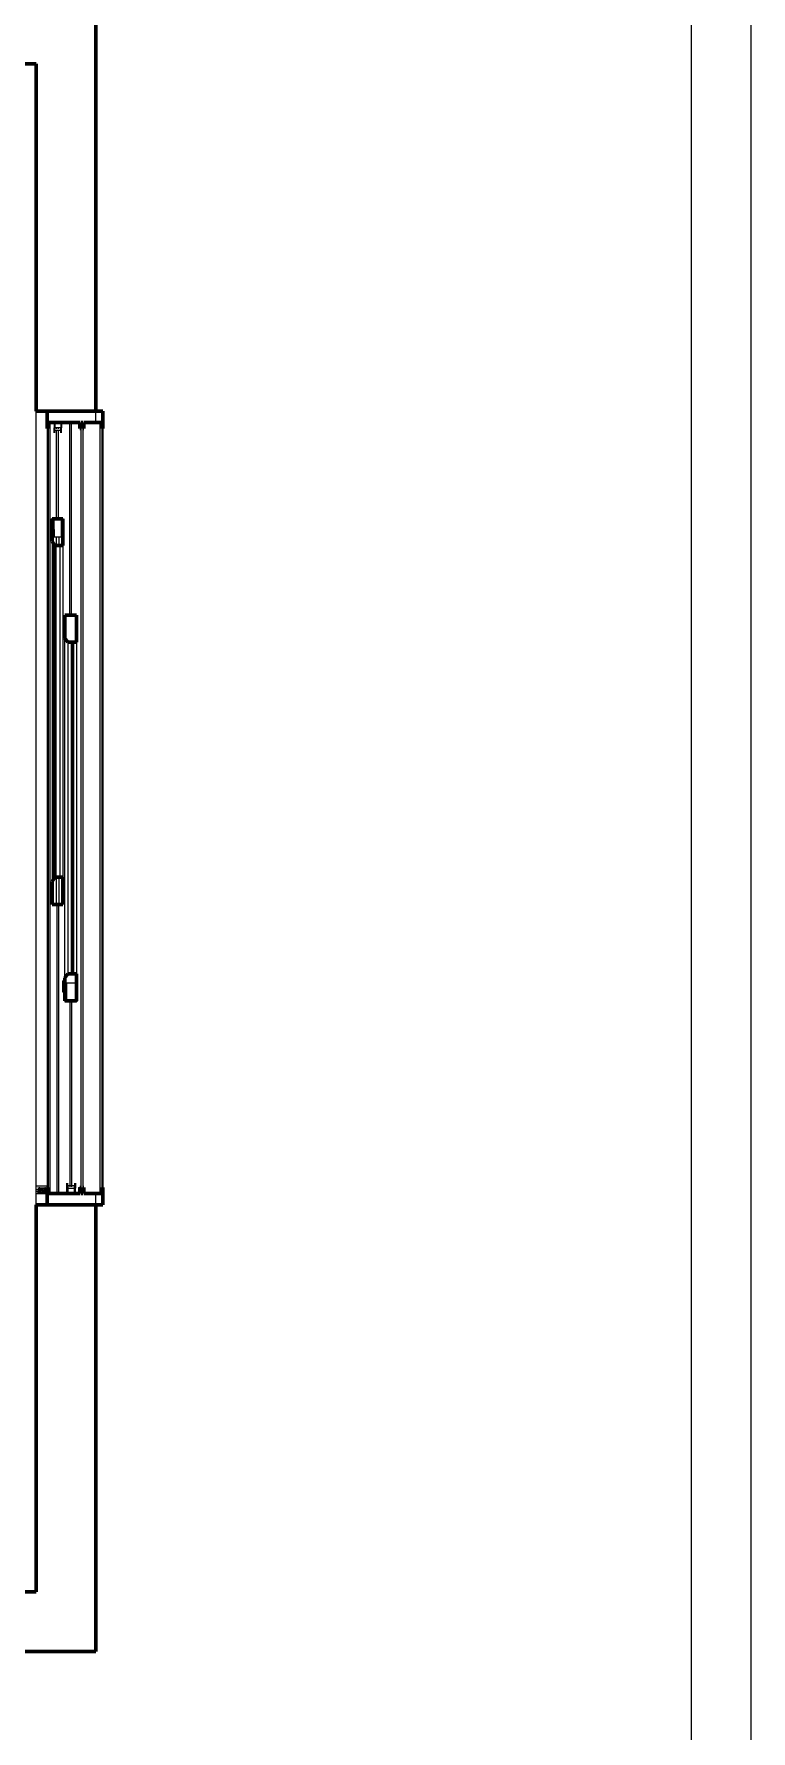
# Model space of a CAD drawing. Header units: metres. Extents: x 54.3 to 102.1, y 17 to 45.8.
# Drawn here: x 63.766 to 65.571, y 25.154 to 29.43 of the extents above; entities that cross this region are included whole.
import ezdxf

# ---------------------------------------------------------------- set-up
doc = ezdxf.new("R2010")
doc.units = ezdxf.units.M
doc.layers.add('A-WALL', color=6, linetype='Continuous', lineweight=60)

msp = doc.modelspace()

# ---------------------------------------------------------------- linework, layer by layer
for p, q in [((65.5712, 17.0048), (65.5712, 45.7568)), ((65.4212, 19.3548), (65.4212, 45.6068)), ((63.7712, 26.5274), (63.7712, 28.4798)), ((63.9212, 28.4793), (63.9212, 28.4798)), ((63.9212, 28.4508), (63.9212, 28.4793)), ((63.7989, 28.4358), (63.7989, 26.5274)), ((63.8015, 28.4358), (63.8015, 26.5239)), ((63.8064, 28.1866), (63.8064, 28.4508)), ((63.8164, 28.4508), (63.8164, 28.4379)), ((63.8164, 28.4379), (63.8184, 28.4379)), ((63.8164, 28.4251), (63.8164, 28.4379)), ((63.8184, 28.4508), (63.8184, 28.4379)), ((63.8226, 28.4379), (63.8184, 28.4379)), ((63.8184, 28.4316), (63.8184, 28.4379)), ((63.8226, 28.4375), (63.8226, 28.4379)), ((63.8272, 28.4379), (63.8226, 28.4379)), ((63.8226, 28.4352), (63.8226, 28.4369)), ((63.8226, 28.4316), (63.8226, 28.4321)), ((63.8272, 28.4375), (63.8272, 28.4379)), ((63.833, 28.4379), (63.8272, 28.4379)), ((63.8272, 28.4352), (63.8272, 28.4369)), ((63.8272, 28.4316), (63.8272, 28.4321)), ((63.833, 28.4508), (63.833, 28.4379)), ((63.833, 28.4379), (63.835, 28.4379)), ((63.833, 28.4316), (63.833, 28.4379)), ((63.835, 28.4508), (63.835, 28.4379)), ((63.835, 28.4251), (63.835, 28.4379)), ((63.8558, 27.9653), (63.8557, 28.4508)), ((63.8603, 27.9653), (63.8602, 28.4508)), ((63.8834, 28.4358), (63.8834, 26.5239)), ((63.8883, 28.4358), (63.8883, 26.5239)), ((63.9313, 28.4508), (63.9313, 26.5088)), ((63.9363, 28.4358), (63.9363, 26.5239)), ((63.9389, 28.4358), (63.9389, 26.5239)), ((63.8184, 28.4316), (63.8226, 28.4316)), ((63.8184, 28.4251), (63.8184, 28.4316)), ((63.8226, 28.2102), (63.8226, 28.4316)), ((63.8226, 28.4316), (63.8272, 28.4316)), ((63.8272, 28.2102), (63.8272, 28.4316)), ((63.8272, 28.4316), (63.833, 28.4316)), ((63.833, 28.4251), (63.833, 28.4316)), ((63.8114, 28.1866), (63.8064, 28.1866)), ((63.8064, 28.1577), (63.8064, 28.1866)), ((63.8114, 28.208), (63.8114, 28.2102)), ((63.8114, 28.2102), (63.8226, 28.2102)), ((63.8164, 28.1937), (63.8114, 28.1937)), ((63.8114, 28.1817), (63.8164, 28.1817)), ((63.8164, 28.1937), (63.8164, 28.208)), ((63.8164, 28.1817), (63.8164, 28.1937)), ((63.8164, 28.1817), (63.8164, 28.1626)), ((63.8217, 28.208), (63.8217, 28.2079)), ((63.8224, 28.2079), (63.8217, 28.2079)), ((63.8224, 28.208), (63.8224, 28.2079)), ((63.8224, 28.2079), (63.8287, 28.2079)), ((63.8226, 28.2102), (63.8272, 28.2102)), ((63.8272, 28.2102), (63.8386, 28.2102)), ((63.8287, 28.208), (63.8287, 28.2079)), ((63.8287, 28.2079), (63.8294, 28.2079)), ((63.8294, 28.208), (63.8294, 28.2079)), ((63.835, 28.1937), (63.835, 28.208)), ((63.8386, 28.1937), (63.835, 28.1937)), ((63.835, 28.1626), (63.835, 28.1937)), ((63.8386, 28.208), (63.8386, 28.2102)), ((63.8064, 26.5088), (63.8064, 28.1577)), ((63.8114, 28.1577), (63.8064, 28.1577)), ((63.8114, 28.1626), (63.8164, 28.1626)), ((63.8114, 28.1508), (63.8114, 27.295)), ((63.8164, 28.1626), (63.8216, 28.1626)), ((63.8216, 28.1626), (63.8216, 28.1407)), ((63.8216, 28.1626), (63.8284, 28.1626)), ((63.8284, 28.1626), (63.8284, 28.1407)), ((63.8284, 28.1626), (63.835, 28.1626)), ((63.8305, 28.1407), (63.8305, 27.3051)), ((63.8386, 28.1407), (63.8386, 27.3051)), ((63.8723, 27.8974), (63.8723, 27.9653)), ((63.8436, 27.0516), (63.8436, 27.9077)), ((63.8506, 27.8974), (63.8506, 27.0618)), ((63.8724, 27.8974), (63.8724, 27.0618)), ((63.8216, 27.3051), (63.8216, 27.237)), ((63.8284, 27.3051), (63.8284, 27.237)), ((63.8231, 27.237), (63.8231, 26.5088)), ((63.8276, 27.237), (63.8276, 26.5088)), ((63.8436, 27.0446), (63.8386, 27.0446)), ((63.8386, 27.0157), (63.8386, 27.0446)), ((63.8436, 27.0397), (63.8486, 27.0397)), ((63.8486, 27.0397), (63.8699, 27.0397)), ((63.8486, 27.0206), (63.8486, 27.0397)), ((63.8699, 27.0397), (63.8699, 26.9943)), ((63.8436, 27.0157), (63.8386, 27.0157)), ((63.8436, 27.0206), (63.8486, 27.0206)), ((63.8436, 26.9943), (63.8436, 26.9914)), ((63.8436, 26.9914), (63.8558, 26.9914)), ((63.8486, 26.9943), (63.8486, 27.0206)), ((63.8557, 26.9943), (63.8557, 26.9944)), ((63.8557, 26.9944), (63.8568, 26.9944)), ((63.8558, 26.9914), (63.8558, 26.5276)), ((63.8558, 26.9914), (63.8594, 26.9914)), ((63.8568, 26.9943), (63.8568, 26.9944)), ((63.862, 26.9944), (63.8568, 26.9944)), ((63.8594, 26.9914), (63.8603, 26.9914)), ((63.8603, 26.9914), (63.8604, 26.9914)), ((63.8603, 26.9914), (63.8603, 26.5276)), ((63.8736, 26.9914), (63.8604, 26.9914)), ((63.862, 26.9943), (63.862, 26.9944)), ((63.8631, 26.9944), (63.862, 26.9944)), ((63.8631, 26.9943), (63.8631, 26.9944)), ((63.8724, 26.9943), (63.8736, 26.9943)), ((63.8736, 26.9943), (63.8736, 26.9986)), ((63.8736, 26.9943), (63.8736, 26.9914)), ((63.7712, 26.5088), (63.7712, 26.5274)), ((63.7989, 26.5274), (63.7712, 26.5274)), ((63.7712, 26.4798), (63.7712, 26.5088)), ((63.7712, 26.5088), (63.7989, 26.5088)), ((63.7758, 26.522), (63.7758, 26.5107)), ((63.786, 26.522), (63.7758, 26.522)), ((63.7758, 26.5107), (63.786, 26.5107)), ((63.7809, 26.5107), (63.7809, 26.5109)), ((63.786, 26.5107), (63.786, 26.522)), ((63.7975, 26.522), (63.7873, 26.522)), ((63.7873, 26.5107), (63.7873, 26.522)), ((63.7873, 26.5107), (63.7975, 26.5107)), ((63.7975, 26.5107), (63.7975, 26.522)), ((63.7989, 26.5239), (63.7989, 26.5274)), ((63.8216, 26.5088), (63.8231, 26.5088)), ((63.8284, 26.5088), (63.8276, 26.5088)), ((63.8486, 26.5216), (63.8486, 26.5345)), ((63.8486, 26.5088), (63.8486, 26.5216)), ((63.8486, 26.5216), (63.8507, 26.5216)), ((63.8507, 26.5276), (63.8507, 26.5345)), ((63.8558, 26.5276), (63.8507, 26.5276)), ((63.8507, 26.5276), (63.8507, 26.5216)), ((63.8507, 26.5216), (63.8507, 26.5088)), ((63.8507, 26.5216), (63.8678, 26.5216)), ((63.8558, 26.5276), (63.8558, 26.5275)), ((63.8603, 26.5276), (63.8558, 26.5276)), ((63.8558, 26.5271), (63.8558, 26.5266)), ((63.8558, 26.5258), (63.8558, 26.525)), ((63.8603, 26.5276), (63.8603, 26.5275)), ((63.8678, 26.5276), (63.8603, 26.5276)), ((63.8603, 26.5271), (63.8603, 26.5266)), ((63.8603, 26.5258), (63.8603, 26.525)), ((63.8678, 26.5345), (63.8678, 26.5276)), ((63.8678, 26.5216), (63.8678, 26.5276)), ((63.8699, 26.5216), (63.8678, 26.5216)), ((63.8678, 26.5088), (63.8678, 26.5216)), ((63.8699, 26.5345), (63.8699, 26.5216)), ((63.8699, 26.5088), (63.8699, 26.5216)), ((63.8774, 26.5239), (63.8808, 26.5239)), ((63.9212, 26.4798), (63.9212, 26.5088))]:
    msp.add_line(p, q)
at = {"layer": 'A-WALL'}
for p, q in [((63.9212, 30.5945), (63.9212, 28.4798)), ((63.7712, 29.3548), (60.7212, 29.3548)), ((63.7712, 28.4798), (63.7712, 29.3548)), ((63.7712, 28.4798), (63.9212, 28.4798)), ((63.7989, 28.4793), (63.9212, 28.4793)), ((63.7989, 28.4793), (63.7989, 28.4358)), ((63.9212, 28.4793), (63.9389, 28.4793)), ((63.9389, 28.4358), (63.9389, 28.4793)), ((63.7989, 28.4358), (63.8015, 28.4358)), ((63.8028, 28.4358), (63.8015, 28.4358)), ((63.8028, 28.4358), (63.8028, 28.4508)), ((63.8064, 28.4508), (63.8028, 28.4508)), ((63.8164, 28.4508), (63.8064, 28.4508)), ((63.8184, 28.4508), (63.8164, 28.4508)), ((63.8184, 28.4508), (63.833, 28.4508)), ((63.835, 28.4508), (63.833, 28.4508)), ((63.8557, 28.4508), (63.835, 28.4508)), ((63.8602, 28.4508), (63.8557, 28.4508)), ((63.8807, 28.4508), (63.8602, 28.4508)), ((63.8807, 28.4508), (63.8807, 28.4358)), ((63.8834, 28.4358), (63.8807, 28.4358)), ((63.8834, 28.4508), (63.8834, 28.4358)), ((63.8883, 28.4508), (63.8834, 28.4508)), ((63.8883, 28.4508), (63.8883, 28.4358)), ((63.891, 28.4358), (63.8883, 28.4358)), ((63.891, 28.4508), (63.891, 28.4358)), ((63.9212, 28.4508), (63.891, 28.4508)), ((63.9313, 28.4508), (63.9212, 28.4508)), ((63.9363, 28.4508), (63.9313, 28.4508)), ((63.9363, 28.4358), (63.9363, 28.4508)), ((63.9389, 28.4358), (63.9363, 28.4358)), ((63.8114, 28.208), (63.8164, 28.208)), ((63.8114, 28.208), (63.8114, 28.1937)), ((63.8114, 28.1866), (63.8114, 28.1937)), ((63.8114, 28.1866), (63.8114, 28.1817)), ((63.8114, 28.1817), (63.8114, 28.1626)), ((63.8164, 28.208), (63.8217, 28.208)), ((63.8217, 28.208), (63.8224, 28.208)), ((63.8224, 28.208), (63.8287, 28.208)), ((63.8287, 28.208), (63.8294, 28.208)), ((63.8294, 28.208), (63.835, 28.208)), ((63.835, 28.208), (63.8386, 28.208)), ((63.8386, 28.208), (63.8386, 28.1937)), ((63.8386, 28.1407), (63.8386, 28.1937)), ((63.8114, 28.1577), (63.8114, 28.1626)), ((63.8114, 28.1508), (63.8114, 28.1577)), ((63.8184, 28.1407), (63.8114, 28.1508)), ((63.8184, 28.1407), (63.8184, 27.3051)), ((63.8184, 28.1407), (63.8216, 28.1407)), ((63.8216, 28.1407), (63.8284, 28.1407)), ((63.8284, 28.1407), (63.8305, 28.1407)), ((63.8305, 28.1407), (63.8386, 28.1407)), ((63.8436, 27.9653), (63.8558, 27.9653)), ((63.8436, 27.9077), (63.8436, 27.9653)), ((63.8603, 27.9653), (63.8558, 27.9653)), ((63.8603, 27.9653), (63.8723, 27.9653)), ((63.8724, 27.8974), (63.8723, 27.9653)), ((63.8506, 27.8974), (63.8436, 27.9077)), ((63.8506, 27.8974), (63.8629, 27.8974)), ((63.8629, 27.8974), (63.8629, 27.0618)), ((63.8629, 27.8974), (63.8723, 27.8974)), ((63.8723, 27.8974), (63.8724, 27.8974)), ((63.8184, 27.3051), (63.8114, 27.295)), ((63.8114, 27.237), (63.8114, 27.295)), ((63.8184, 27.3051), (63.8216, 27.3051)), ((63.8216, 27.3051), (63.8284, 27.3051)), ((63.8284, 27.3051), (63.8305, 27.3051)), ((63.8305, 27.3051), (63.8386, 27.3051)), ((63.8386, 27.237), (63.8386, 27.3051)), ((63.8114, 27.237), (63.8216, 27.237)), ((63.8216, 27.237), (63.8231, 27.237)), ((63.8231, 27.237), (63.8276, 27.237)), ((63.8284, 27.237), (63.8276, 27.237)), ((63.8284, 27.237), (63.8386, 27.237)), ((63.8506, 27.0618), (63.8436, 27.0516)), ((63.8436, 27.0446), (63.8436, 27.0516)), ((63.8436, 27.0397), (63.8436, 27.0446)), ((63.8436, 27.0206), (63.8436, 27.0397)), ((63.8506, 27.0618), (63.8629, 27.0618)), ((63.8629, 27.0618), (63.8724, 27.0618)), ((63.8724, 26.9943), (63.8724, 27.0618)), ((63.8436, 27.0157), (63.8436, 27.0206)), ((63.8436, 26.9943), (63.8436, 27.0157)), ((63.8436, 26.9943), (63.8486, 26.9943)), ((63.8486, 26.9943), (63.8557, 26.9943)), ((63.8557, 26.9943), (63.8568, 26.9943)), ((63.8568, 26.9943), (63.862, 26.9943)), ((63.862, 26.9943), (63.8631, 26.9943)), ((63.8631, 26.9943), (63.8699, 26.9943)), ((63.8699, 26.9943), (63.8724, 26.9943)), ((63.7766, 26.5164), (63.7767, 26.5174)), ((63.7767, 26.5154), (63.7766, 26.5164)), ((63.7767, 26.5174), (63.777, 26.5183)), ((63.777, 26.5144), (63.7767, 26.5154)), ((63.777, 26.5183), (63.7774, 26.5191)), ((63.7774, 26.5136), (63.777, 26.5144)), ((63.7774, 26.5191), (63.778, 26.5197)), ((63.778, 26.513), (63.7774, 26.5136)), ((63.778, 26.5197), (63.7787, 26.5201)), ((63.7787, 26.5126), (63.778, 26.513)), ((63.7787, 26.5201), (63.7794, 26.5202)), ((63.7794, 26.5125), (63.7787, 26.5126)), ((63.7794, 26.5202), (63.7801, 26.5201)), ((63.7801, 26.5126), (63.7794, 26.5125)), ((63.7801, 26.5201), (63.7807, 26.5197)), ((63.7807, 26.513), (63.7801, 26.5126)), ((63.7807, 26.5197), (63.7813, 26.5191)), ((63.7813, 26.5136), (63.7807, 26.513)), ((63.7813, 26.5191), (63.7817, 26.5183)), ((63.7817, 26.5144), (63.7813, 26.5136)), ((63.7817, 26.5183), (63.782, 26.5174)), ((63.782, 26.5154), (63.7817, 26.5144)), ((63.782, 26.5174), (63.7821, 26.5164)), ((63.7821, 26.5164), (63.782, 26.5154)), ((63.7914, 26.5164), (63.7915, 26.5173)), ((63.7915, 26.5154), (63.7914, 26.5164)), ((63.7915, 26.5173), (63.7918, 26.5183)), ((63.7918, 26.5144), (63.7915, 26.5154)), ((63.7918, 26.5183), (63.7922, 26.5191)), ((63.7922, 26.5136), (63.7918, 26.5144)), ((63.7922, 26.5191), (63.7928, 26.5197)), ((63.7928, 26.513), (63.7922, 26.5136)), ((63.7928, 26.5197), (63.7934, 26.52)), ((63.7934, 26.5127), (63.7928, 26.513)), ((63.7934, 26.52), (63.7941, 26.5202)), ((63.7941, 26.5125), (63.7934, 26.5127)), ((63.7941, 26.5202), (63.7948, 26.52)), ((63.7948, 26.5127), (63.7941, 26.5125)), ((63.7948, 26.52), (63.7955, 26.5197)), ((63.7955, 26.513), (63.7948, 26.5127)), ((63.7955, 26.5197), (63.796, 26.5191)), ((63.796, 26.5136), (63.7955, 26.513)), ((63.796, 26.5191), (63.7964, 26.5183)), ((63.7964, 26.5144), (63.796, 26.5136)), ((63.7964, 26.5183), (63.7967, 26.5173)), ((63.7967, 26.5154), (63.7964, 26.5144)), ((63.7967, 26.5173), (63.7968, 26.5164)), ((63.7968, 26.5164), (63.7967, 26.5154)), ((63.7989, 26.5239), (63.8015, 26.5239)), ((63.7989, 26.5088), (63.7989, 26.5239)), ((63.7989, 26.5088), (63.7989, 26.4798)), ((63.8015, 26.5239), (63.8015, 26.5088)), ((63.8015, 26.5088), (63.8064, 26.5088)), ((63.8064, 26.5088), (63.8231, 26.5088)), ((63.8276, 26.5088), (63.8231, 26.5088)), ((63.8276, 26.5088), (63.8486, 26.5088)), ((63.8486, 26.5088), (63.8507, 26.5088)), ((63.8678, 26.5088), (63.8507, 26.5088)), ((63.8678, 26.5088), (63.8699, 26.5088)), ((63.8699, 26.5088), (63.8808, 26.5088)), ((63.8808, 26.5088), (63.8808, 26.5239)), ((63.8808, 26.5239), (63.8834, 26.5239)), ((63.8834, 26.5088), (63.8834, 26.5239)), ((63.8836, 26.5088), (63.8834, 26.5088)), ((63.8836, 26.5088), (63.8881, 26.5088)), ((63.8883, 26.5088), (63.8881, 26.5088)), ((63.8883, 26.5239), (63.891, 26.5239)), ((63.8883, 26.5088), (63.8883, 26.5239)), ((63.891, 26.5088), (63.891, 26.5239)), ((63.891, 26.5088), (63.9212, 26.5088)), ((63.9212, 26.5088), (63.9313, 26.5088)), ((63.9313, 26.5088), (63.9363, 26.5088)), ((63.9363, 26.5239), (63.9389, 26.5239)), ((63.9363, 26.5239), (63.9363, 26.5088)), ((63.9389, 26.5239), (63.9389, 26.4798)), ((63.7712, 25.5048), (63.7712, 26.4798)), ((63.7712, 26.4798), (63.7989, 26.4798)), ((63.7989, 26.4798), (63.9212, 26.4798)), ((63.9212, 26.4798), (63.9212, 25.3548)), ((63.9212, 26.4798), (63.9389, 26.4798)), ((63.2462, 25.5048), (63.7712, 25.5048)), ((63.9212, 25.3548), (63.5837, 25.3548))]:
    msp.add_line(p, q, dxfattribs=at)

doc.saveas('drawing.dxf')
